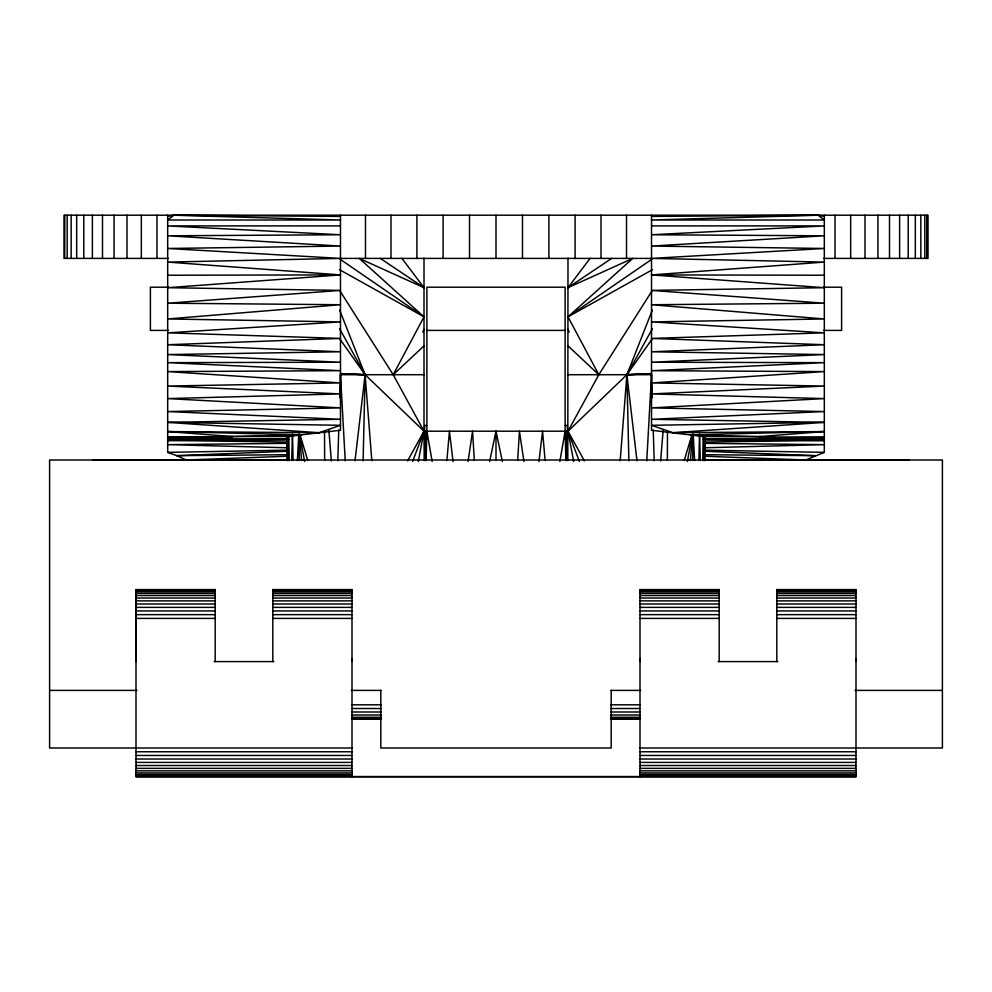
<?xml version="1.0" encoding="UTF-8"?>
<svg xmlns="http://www.w3.org/2000/svg" width="992" height="992" viewBox="0 0 992 992"><rect width="100%" height="100%" fill="white"/><g stroke="black" fill="none" stroke-linecap="round" stroke-linejoin="round"><path stroke-width="1.49" d="M424.836 460.511L424.96 431.198M288.337 460.511L288.486 435.823M667.343 460.313L667.492 432.438M567.796 460.511L567.994 258.056M692.751 460.511L692.999 434.285M704.531 460.511L704.754 435.823L704.804 460.511M425.469 460.511L425.915 431.198M698.914 460.511L699.472 434.285M702.857 460.511L703.378 435.823M291.747 460.511L292.38 434.285M363.109 460.747L365.106 374.703L339.661 310.087M136.003 661.602L136.003 589.595L215.202 589.595L215.202 661.602M426.101 460.511L426.882 431.198L426.882 287.196L565.118 287.196L565.118 431.198L565.899 460.511M640.001 661.602L640.175 658.415M337.813 460.747L338.768 430.02M339.76 397.755L340.479 374.703L424.006 374.703M297.389 460.511L298.803 434.285M646.772 460.747L651.521 374.703L567.994 374.703M517.663 460.511L519.436 431.198L523.937 461.516M620.186 460.747L626.894 374.703L652.339 310.087M660.622 460.92L663.14 430.28M136.04 660.015L136.177 658.415M446.896 460.511L449.426 431.198L453.046 461.516M690.382 460.511L692.751 434.285M355.024 460.747L365.106 374.703L339.599 328.724M538.954 461.516L542.574 431.198L545.104 460.511M468.063 461.516L472.564 431.198L474.337 460.511M559.835 461.516L565.118 431.198M418.302 461.516L424.006 431.198L424.006 258.056M687.344 461.516L692.18 435.748M489.614 461.516L496 431.198L502.386 461.516M684.22 460.486L691.709 435.587M412.66 461.441L424.006 431.198L393.192 374.703L340.058 291.065M422.803 332.035L424.006 329.294M407.576 460.896L424.006 431.198L567.994 431.198L626.894 374.703L651.93 339.314M628.891 460.747L626.894 374.703L652.401 328.724M651.942 291.065L598.808 374.703L567.994 431.198L573.698 461.516M567.994 345.873L598.808 374.703L567.994 316.845L632.735 258.404L567.994 287.668L590.079 258.404M424.006 345.873L393.192 374.703L424.006 316.845L359.265 258.404L424.006 287.668L401.921 258.404M651.831 259.272L567.994 316.845L652.562 269.638M567.994 287.668L611.692 258.404M340.479 215.202L340.479 430.255L301.704 434.818L232.041 436.53L222.394 438.662L167.685 439.22L288.647 439.332M805.789 460.003L824.315 452.377L824.315 215.202M319.064 432.698L340.479 425.308L167.685 422.381L319.064 432.698L167.685 431.57L232.041 436.53L288.61 436.53L301.704 434.818L167.685 431.57M167.685 216.43L173.86 215.202L340.479 216.43M703.985 439.282L759.959 439.282L824.315 437.286L703.39 436.53L651.521 430.255L651.521 215.202M812.064 456.097L815.126 455.663L703.998 451.236M824.315 431.57L690.296 434.818L759.959 436.53L824.315 431.57L672.936 432.698L651.521 425.308L824.315 422.381L672.936 432.698M340.479 225.903L167.685 225.903L340.479 234.757L167.685 235.798L340.479 246.066L167.685 248.484L340.479 258.404L167.685 262.086L340.479 274.908L167.685 287.705L340.479 290.396L167.685 303.205L340.479 304.718L167.685 318.965L340.479 321.892L167.685 332.853L340.479 338.421L167.685 344.732L340.479 351.776L167.685 354.566L340.479 362.216L167.685 362.65L340.479 370.698L167.685 371.591L340.479 382.924L167.685 386.049L340.479 393.911L167.685 398.598L340.479 407.886L167.685 411.556L340.479 419.281L167.685 422.381M824.315 422.381L651.521 419.294L824.315 411.556L651.521 407.886L824.315 398.598L651.521 393.923L824.315 386.049L651.521 382.937L824.315 371.591L651.521 370.71L824.315 362.65L651.521 362.229L824.315 354.566L651.521 351.788L824.315 344.732L651.521 338.433L824.315 332.853L651.521 321.904L824.315 318.965L651.521 304.73L824.315 303.205L651.521 290.396L824.315 287.705L651.521 274.92L824.315 262.086L651.521 258.404L824.315 248.484L651.521 246.066L824.315 235.798L651.521 234.757L824.315 225.903L651.521 225.903M636.976 460.747L626.894 374.703L651.521 373.6M626.894 374.703L651.521 373.637M167.685 215.202L167.685 452.377L176.874 455.663L288.002 451.236M192.374 459.767L288.027 456.221M703.973 447.789L824.315 444.652L703.973 443.35M167.685 452.377L288.027 450.132M703.973 442.072L824.315 440.423L759.959 439.282L759.959 436.282M232.041 436.53L167.685 437.286L232.041 439.282L288.015 439.282M759.959 436.53L767.275 437.881L824.315 437.286M288.027 443.35L167.685 444.652L288.027 447.789M288.474 439.468L167.685 440.423L288.027 442.072M186.211 460.003L176.874 455.663L288.002 454.72M651.521 216.43L818.14 215.202L824.315 216.43M288.486 439.667L167.685 440.423L232.041 439.282L232.041 436.282M224.304 439.059L167.685 439.22L227.441 439.196M167.685 275.23L340.479 274.908M168.442 258.404L63.996 258.404L63.996 215.202L928.004 215.202L928.004 258.404L823.558 258.404M340.343 258.404L651.657 258.404M168.442 287.196L150.4 287.196L150.4 330.398L168.442 330.398M823.558 287.196L841.6 287.196L841.6 330.398L823.558 330.398M426.882 330.398L565.118 330.398M426.721 425.444L424.638 425.444L424.638 431.198M565.279 425.444L567.362 425.444L567.362 431.198M703.353 439.332L824.315 439.22L769.594 438.687L767.275 437.881M287.593 459.718L92.802 460.003M704.407 459.718L909.354 460.003M136.003 589.843L215.202 589.843M272.8 589.843L351.999 589.843M640.001 589.843L719.2 589.843M776.798 589.843L855.997 589.843M136.003 590.587L215.202 590.587M272.8 590.587L351.999 590.587M640.001 590.587L719.2 590.587M776.798 590.587L855.997 590.587M136.003 591.79L215.202 591.79M272.8 591.79L351.999 591.79M640.001 591.79L719.2 591.79M776.798 591.79L855.997 591.79M136.003 593.464L215.202 593.464M272.8 593.464L351.999 593.464M640.001 593.464L719.2 593.464M776.798 593.464L855.997 593.464M136.003 595.547L215.202 595.547M272.8 595.547L351.999 595.547M640.001 595.547L719.2 595.547M776.798 595.547L855.997 595.547M136.003 598.04L215.202 598.04M272.8 598.04L351.999 598.04M640.001 598.04L719.2 598.04M776.798 598.04L855.997 598.04M136.003 600.867L215.202 600.867M272.8 600.867L351.999 600.867M640.001 600.867L719.2 600.867M776.798 600.867L855.997 600.867M136.003 604.004L215.202 604.004M272.8 604.004L351.999 604.004M640.001 604.004L719.2 604.004M776.798 604.004L855.997 604.004M136.003 607.377L215.202 607.377M272.8 607.377L351.999 607.377M640.001 607.377L719.2 607.377M776.798 607.377L855.997 607.377M136.003 610.948L215.202 610.948M272.8 610.948L351.999 610.948M640.001 610.948L719.2 610.948M776.798 610.948L855.997 610.948M136.003 614.643L215.202 614.643M272.8 614.643L351.999 614.643M640.001 614.643L719.2 614.643M776.798 614.643L855.997 614.643M136.003 618.4L215.202 618.4M272.8 618.4L351.999 618.4M640.001 618.4L719.2 618.4M776.798 618.4L855.997 618.4M214.123 661.602L273.866 661.602M718.134 661.602L777.877 661.602M49.6 690.395L136.946 690.395M351.304 690.395L381.201 690.395M610.799 690.395L640.696 690.395M855.054 690.395L942.4 690.395M351.999 704.804L381.424 704.804M610.576 704.804L640.001 704.804M351.999 708.524L381.424 708.524M610.576 708.524L640.001 708.524M351.999 711.996L381.424 711.996M610.576 711.996L640.001 711.996M351.999 714.984L381.424 714.984M610.576 714.984L640.001 714.984M351.999 717.266L381.424 717.266M610.576 717.266L640.001 717.266M351.999 718.704L381.424 718.704M610.576 718.704L640.001 718.704M351.999 719.2L381.424 719.2M610.576 719.2L640.001 719.2M351.999 748.005L49.6 748.005L49.6 460.003L942.4 460.003L942.4 748.005L640.001 748.005M136.003 751.762L351.999 751.762M640.001 751.762L855.997 751.762M136.003 755.458L351.999 755.458M640.001 755.458L855.997 755.458M136.003 759.016L351.999 759.016M640.001 759.016L855.997 759.016M136.003 762.402L351.999 762.402M640.001 762.402L855.997 762.402M136.003 765.526L351.999 765.526M640.001 765.526L855.997 765.526M136.003 768.366L351.999 768.366M640.001 768.366L855.997 768.366M136.003 770.846L351.999 770.846M640.001 770.846L855.997 770.846M136.003 772.942L351.999 772.942M640.001 772.942L855.997 772.942M136.003 774.603L351.999 774.603M640.001 774.603L855.997 774.603M136.003 775.818L351.999 775.818M640.001 775.818L855.997 775.818M136.003 776.55L855.997 776.55M651.521 274.92L824.315 275.23M767.114 439.096L824.315 439.22M703.514 439.667L824.315 440.423L703.526 439.468M225.37 437.745L167.685 437.286L223.138 438.266M703.998 454.72L815.126 455.663M703.973 450.132L824.315 452.377M703.973 456.221L799.626 459.767M340.479 373.637L365.106 374.703L424.006 431.198L424.204 460.511M340.479 373.6L365.106 374.703L371.814 460.747M176.874 455.663L179.936 456.097M339.438 269.638L424.006 316.845L340.169 259.272M380.308 258.404L424.006 287.668M340.07 339.314L365.106 374.703M584.424 460.896L567.994 431.198L579.34 461.441M567.994 329.282L569.197 332.035M300.291 435.587L307.78 460.486M299.82 435.748L304.656 461.516M426.882 431.198L432.165 461.516M299.249 434.285L301.618 460.511M328.86 430.28L331.378 460.92M855.836 658.527L855.997 661.602M693.197 434.285L694.611 460.511M340.479 374.703L345.228 460.747M351.838 658.527L351.999 661.602M651.521 374.703L652.24 397.755M653.232 430.02L654.187 460.747M699.62 434.285L700.253 460.511M292.528 434.285L293.086 460.511M288.622 435.823L289.143 460.511M566.085 431.198L566.531 460.511M299.001 434.285L299.249 460.511M287.469 460.511L287.246 435.823L287.196 460.511M703.514 435.823L703.663 460.511M324.508 432.438L324.657 460.313M567.04 431.198L567.164 460.511M924.817 215.202L924.817 258.404M920.836 215.202L920.836 258.404M915.306 215.202L915.306 258.404M908.213 215.202L908.213 258.404M899.608 215.202L899.608 258.404M889.502 215.202L889.502 258.404M877.945 215.202L877.945 258.404M864.987 215.202L864.987 258.404M850.665 215.202L850.665 258.404M835.028 215.202L835.028 258.404M776.798 661.602L776.798 589.595L855.997 589.595L855.997 776.798L136.003 776.798L136.003 589.595M719.2 661.602L719.2 589.595L640.001 589.595L640.001 776.798M626.51 215.202L626.51 258.404M611.196 690.395L611.196 748.005L380.804 748.005L380.804 690.395M601.003 215.202L601.003 258.404M575.1 215.202L575.1 258.404M548.898 215.202L548.898 258.404M522.499 215.202L522.499 258.404M496 215.202L496 258.404M496 431.198L496 460.511M469.501 215.202L469.501 258.404M443.102 215.202L443.102 258.404M416.9 215.202L416.9 258.404M390.997 215.202L390.997 258.404M365.49 215.202L365.49 258.404M351.999 776.798L351.999 589.595L272.8 589.595L272.8 661.602M156.972 215.202L156.972 258.404M141.335 215.202L141.335 258.404M127.013 215.202L127.013 258.404M114.055 215.202L114.055 258.404M102.498 215.202L102.498 258.404M92.392 215.202L92.392 258.404M83.787 215.202L83.787 258.404M76.694 215.202L76.694 258.404M71.164 215.202L71.164 258.404M67.183 215.202L67.183 258.404M64.802 215.202L64.728 258.404M173.86 215.202L167.685 220.001L340.479 220.001L173.86 215.202M818.14 215.202L651.521 220.001L824.315 220.001L818.14 215.202M927.272 258.404L927.272 215.202L927.198 258.404"/></g></svg>
